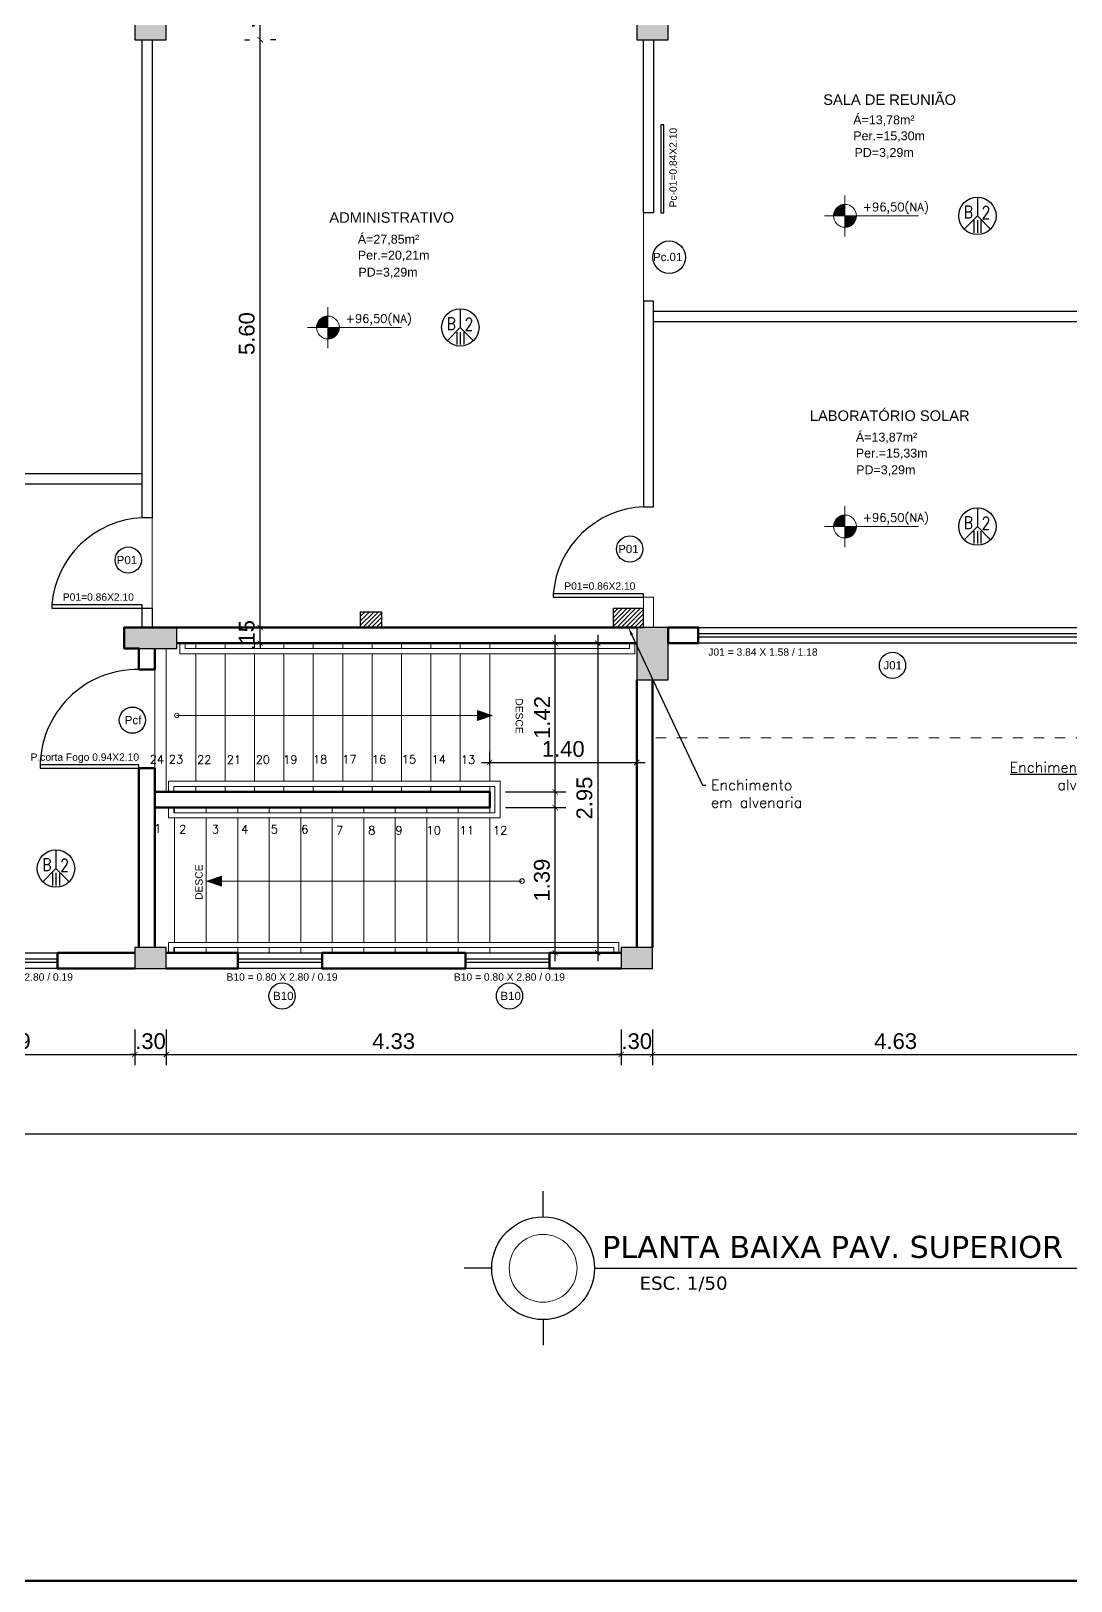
# Model space of a CAD drawing. Header units: metres. Extents: x -15851 to -15710, y 6781 to 6850.
# Drawn here: x -15803.81 to -15793.91, y 6781.3 to 6796.07 of the extents above; entities that cross this region are included whole.
import ezdxf
from ezdxf import colors
from ezdxf.entities.mleader import LeaderData, LeaderLine
from ezdxf.enums import TextEntityAlignment as Align
from ezdxf.math import Vec2, Vec3

# ---------------------------------------------------------------- set-up
doc = ezdxf.new("R2010")
doc.units = ezdxf.units.M
doc.linetypes.add('ACAD_ISO02W100', pattern=[15, 12, -3])
doc.linetypes.add('HIDDEN', pattern=[0.375, 0.25, -0.125])
for name, color, linetype in [('3', 3, 'Continuous'), ('ARCO', 1, 'Continuous'), ('Divisórias de Gesso Acartonado', 42, 'Continuous'), ('ESQUADRIAS', 2, 'Continuous'), ('pilares', 253, 'Continuous'), ('Shafts', 1, 'Continuous'), ('TEXTO', 7, 'Continuous'), ('Texto Esquadrias', 7, 'Continuous'), ('Texto Perimetro e Pé Direito', 7, 'Continuous'), ('TXT', 2, 'Continuous')]:
    doc.layers.add(name, color=color, linetype=linetype)
doc.layers.add('borda', color=220, linetype='Continuous', lineweight=9, plot=False)
for name, color, linetype, lineweight in [('cota', 18, 'Continuous', 9), ('linha', 1, 'Continuous', 9), ('Linha 1', 1, 'Continuous', 13), ('Linha 2', 2, 'Continuous', 20), ('linha2', 2, 'Continuous', 20), ('parede', 8, 'Continuous', 80), ('parede-0', 1, 'Continuous', 30), ('PISO', 8, 'Continuous', 13), ('projeção', 25, 'ACAD_ISO02W100', 9)]:
    doc.layers.add(name, color=color, linetype=linetype, lineweight=lineweight)
doc.layers.get('borda').off()
doc.styles.add('AMBI', font='arial.ttf')
doc.styles.add('arial', font='arial.ttf')
doc.styles.add('romans', font='romans.shx')
doc.styles.add('STYLE1', font='romans.shx')
doc.styles.add('VERDANA', font='verdana.ttf')
doc.dimstyles.new('1-50', dxfattribs={"dimtxt": 0.15, "dimasz": 0.05, "dimexe": 0.1, "dimexo": 0.15, "dimgap": 0.05, "dimtad": 1, "dimzin": 4, "dimdsep": 46, "dimtxsty": 'arial', "dimblk": 'ARCHTICK', "dimcen": 0, "dimdle": 0.08, "dimclrd": 256, "dimclre": 256, "dimclrt": 256, "dimadec": 1, "dimazin": 0, "dimtfac": 1, "dimtix": 1, "dimtmove": 0, "dimatfit": 0, "dimldrblk": 'ARCHTICK', "dimfxl": 1, "dimtolj": 1, "dimarcsym": 0})
pattern_1 = [(45, (0, 0), (-0.021213203436, 0.021213203436), [])]

# ---------------------------------------------------------------- blocks, each defined once
blk = doc.blocks.new('Seta')
at = {"layer": 'linha'}
h = blk.add_hatch(color=256, dxfattribs=at)
h.dxf.hatch_style = 1
h.paths.add_polyline_path([(-16288.749, 6858.086), (-16288.889, 6858.039), (-16288.749, 6858.039)])
h.paths.add_polyline_path([(-16288.749, 6858.039), (-16288.889, 6858.039), (-16288.749, 6857.992)])
blk.add_line((-16285.888, 6858.039), (-16288.889, 6858.039), dxfattribs=at)
blk.add_lwpolyline([(-16288.749, 6857.992), (-16288.889, 6858.039), (-16288.749, 6858.086)], close=True, dxfattribs=at)
blk.add_circle((-16285.888, 6858.039), 0.0216, dxfattribs=at)
blk = doc.blocks.new('A$C676863C5')
at = {"layer": 'TXT'}
for p, q in [((0, 23.9), (0, 1.6)), ((0, 1.6), (-15.8, -14.3)), ((0, 1.6), (15.8, -14.3))]:
    blk.add_line(p, q, dxfattribs=at)
blk.add_circle((0, 1.6), 22.4, dxfattribs=at)
blk = doc.blocks.new('Adc_nivelpl')
h = blk.add_hatch()
h.set_pattern_fill('_U', color=256, scale=0.005, angle=45, style=0, double=1)
h.set_pattern_definition([(45, (-5.8772514, -3.5161936), (-0.003535534, 0.003535534), []), (135, (-5.8772514, -3.5161936), (-0.003535534, -0.003535534), [])])
h.paths.add_polyline_path([(0.195, -0.087, 0.414214), (0.087, -0.195), (0.195, -0.195)])
h.paths.add_polyline_path([(0.195, -0.195), (0.195, -0.304, 0.414214), (0.304, -0.195)])
for p, q in [((0.195, 0), (0.195, -0.391)), ((0.896, -0.195), (0, -0.195))]:
    blk.add_line(p, q)
blk.add_circle((0.195, -0.195), 0.109)
at = {"flags": 8}
blk.add_attdef('NIVEL', (0.364, -0.15), '', height=0.1, dxfattribs=at)
blk = doc.blocks.new('_ArchTick')
at = {"color": 0, "linetype": 'ByBlock', "const_width": 0.15}
blk.add_lwpolyline([(-0.5, -0.5), (0.5, 0.5)], dxfattribs=at)
blk = doc.blocks.new('*D77')
at = {"layer": 'cota', "lineweight": -2, "transparency": 16777216}
for p, q in [((-15805.217, 6786.558), (-15805.217, 6786.218)), ((-15802.827, 6786.558), (-15802.827, 6786.218)), ((-15805.297, 6786.318), (-15802.747, 6786.318))]:
    blk.add_line(p, q, dxfattribs=at)
at = {"layer": 'Defpoints', "color": 0, "transparency": 16777216}
for p in [(-15805.217, 6786.708), (-15802.827, 6786.708), (-15802.827, 6786.318)]:
    blk.add_point(p, dxfattribs=at)
at = {"layer": 'cota', "lineweight": -2, "transparency": 16777216, "xscale": 0.05, "yscale": 0.05, "zscale": 0.05, "rotation": 180}
blk.add_blockref('_ArchTick', (-15805.217, 6786.318), dxfattribs=at)
at = {"layer": 'cota', "lineweight": -2, "transparency": 16777216, "xscale": 0.05, "yscale": 0.05, "zscale": 0.05}
blk.add_blockref('_ArchTick', (-15802.827, 6786.318), dxfattribs=at)
at = {"layer": 'cota', "transparency": 16777216, "insert": (-15804.022, 6786.445), "char_height": 0.15, "attachment_point": 5, "style": 'arial'}
blk.add_mtext('\\A1;2.39', dxfattribs=at)
blk = doc.blocks.new('*D78')
at = {"layer": 'cota', "lineweight": -2, "transparency": 16777216}
for p, q in [((-15802.827, 6786.558), (-15802.827, 6786.218)), ((-15802.527, 6786.558), (-15802.527, 6786.218)), ((-15802.827, 6786.318), (-15802.877, 6786.318)), ((-15802.827, 6786.318), (-15802.527, 6786.318)), ((-15802.527, 6786.318), (-15802.477, 6786.318))]:
    blk.add_line(p, q, dxfattribs=at)
at = {"layer": 'Defpoints', "color": 0, "transparency": 16777216}
for p in [(-15802.827, 6786.708), (-15802.527, 6786.708), (-15802.527, 6786.318)]:
    blk.add_point(p, dxfattribs=at)
at = {"layer": 'cota', "lineweight": -2, "transparency": 16777216, "xscale": 0.05, "yscale": 0.05, "zscale": 0.05}
blk.add_blockref('_ArchTick', (-15802.827, 6786.318), dxfattribs=at)
at = {"layer": 'cota', "lineweight": -2, "transparency": 16777216, "xscale": 0.05, "yscale": 0.05, "zscale": 0.05, "rotation": 180}
blk.add_blockref('_ArchTick', (-15802.527, 6786.318), dxfattribs=at)
at = {"layer": 'cota', "transparency": 16777216, "insert": (-15802.677, 6786.445), "char_height": 0.15, "attachment_point": 5, "style": 'arial'}
blk.add_mtext('\\A1;.30', dxfattribs=at)
blk = doc.blocks.new('*D79')
at = {"layer": 'cota', "lineweight": -2, "transparency": 16777216}
for p, q in [((-15802.527, 6786.558), (-15802.527, 6786.218)), ((-15798.197, 6786.558), (-15798.197, 6786.218)), ((-15802.607, 6786.318), (-15798.117, 6786.318))]:
    blk.add_line(p, q, dxfattribs=at)
at = {"layer": 'Defpoints', "color": 0, "transparency": 16777216}
for p in [(-15802.527, 6786.708), (-15798.197, 6786.708), (-15798.197, 6786.318)]:
    blk.add_point(p, dxfattribs=at)
at = {"layer": 'cota', "lineweight": -2, "transparency": 16777216, "xscale": 0.05, "yscale": 0.05, "zscale": 0.05, "rotation": 180}
blk.add_blockref('_ArchTick', (-15802.527, 6786.318), dxfattribs=at)
at = {"layer": 'cota', "lineweight": -2, "transparency": 16777216, "xscale": 0.05, "yscale": 0.05, "zscale": 0.05}
blk.add_blockref('_ArchTick', (-15798.197, 6786.318), dxfattribs=at)
at = {"layer": 'cota', "transparency": 16777216, "insert": (-15800.362, 6786.445), "char_height": 0.15, "attachment_point": 5, "style": 'arial'}
blk.add_mtext('\\A1;4.33', dxfattribs=at)
blk = doc.blocks.new('*D80')
at = {"layer": 'cota', "lineweight": -2, "transparency": 16777216}
for p, q in [((-15798.197, 6786.558), (-15798.197, 6786.218)), ((-15797.897, 6786.558), (-15797.897, 6786.218)), ((-15798.197, 6786.318), (-15798.247, 6786.318)), ((-15798.197, 6786.318), (-15797.897, 6786.318)), ((-15797.897, 6786.318), (-15797.847, 6786.318))]:
    blk.add_line(p, q, dxfattribs=at)
at = {"layer": 'Defpoints', "color": 0, "transparency": 16777216}
for p in [(-15798.197, 6786.708), (-15797.897, 6786.708), (-15797.897, 6786.318)]:
    blk.add_point(p, dxfattribs=at)
at = {"layer": 'cota', "lineweight": -2, "transparency": 16777216, "xscale": 0.05, "yscale": 0.05, "zscale": 0.05}
blk.add_blockref('_ArchTick', (-15798.197, 6786.318), dxfattribs=at)
at = {"layer": 'cota', "lineweight": -2, "transparency": 16777216, "xscale": 0.05, "yscale": 0.05, "zscale": 0.05, "rotation": 180}
blk.add_blockref('_ArchTick', (-15797.897, 6786.318), dxfattribs=at)
at = {"layer": 'cota', "transparency": 16777216, "insert": (-15798.047, 6786.445), "char_height": 0.15, "attachment_point": 5, "style": 'arial'}
blk.add_mtext('\\A1;.30', dxfattribs=at)
blk = doc.blocks.new('*D81')
at = {"layer": 'cota', "lineweight": -2, "transparency": 16777216}
for p, q in [((-15797.897, 6786.558), (-15797.897, 6786.218)), ((-15793.267, 6786.558), (-15793.267, 6786.218)), ((-15797.977, 6786.318), (-15793.187, 6786.318))]:
    blk.add_line(p, q, dxfattribs=at)
at = {"layer": 'Defpoints', "color": 0, "transparency": 16777216}
for p in [(-15797.897, 6786.708), (-15793.267, 6786.708), (-15793.267, 6786.318)]:
    blk.add_point(p, dxfattribs=at)
at = {"layer": 'cota', "lineweight": -2, "transparency": 16777216, "xscale": 0.05, "yscale": 0.05, "zscale": 0.05, "rotation": 180}
blk.add_blockref('_ArchTick', (-15797.897, 6786.318), dxfattribs=at)
at = {"layer": 'cota', "lineweight": -2, "transparency": 16777216, "xscale": 0.05, "yscale": 0.05, "zscale": 0.05}
blk.add_blockref('_ArchTick', (-15793.267, 6786.318), dxfattribs=at)
at = {"layer": 'cota', "transparency": 16777216, "insert": (-15795.582, 6786.445), "char_height": 0.15, "attachment_point": 5, "style": 'arial'}
blk.add_mtext('\\A1;4.63', dxfattribs=at)
blk = doc.blocks.new('*D83')
at = {"layer": 'cota', "lineweight": -2, "transparency": 16777216}
for p, q in [((-15817.167, 6786.558), (-15817.167, 6785.463)), ((-15792.967, 6786.558), (-15792.967, 6785.463)), ((-15817.247, 6785.563), (-15792.887, 6785.563))]:
    blk.add_line(p, q, dxfattribs=at)
at = {"layer": 'Defpoints', "color": 0, "transparency": 16777216}
for p in [(-15817.167, 6786.708), (-15792.967, 6786.708), (-15792.967, 6785.563)]:
    blk.add_point(p, dxfattribs=at)
at = {"layer": 'cota', "lineweight": -2, "transparency": 16777216, "xscale": 0.05, "yscale": 0.05, "zscale": 0.05, "rotation": 180}
blk.add_blockref('_ArchTick', (-15817.167, 6785.563), dxfattribs=at)
at = {"layer": 'cota', "lineweight": -2, "transparency": 16777216, "xscale": 0.05, "yscale": 0.05, "zscale": 0.05}
blk.add_blockref('_ArchTick', (-15792.967, 6785.563), dxfattribs=at)
at = {"layer": 'cota', "transparency": 16777216, "insert": (-15805.067, 6785.689), "char_height": 0.15, "attachment_point": 5, "style": 'arial'}
blk.add_mtext('\\A1;24.20', dxfattribs=at)
blk = doc.blocks.new('*D113')
at = {"layer": 'cota', "lineweight": -2, "transparency": 16777216}
for p, q in [((-15798.824, 6787.207), (-15798.824, 6788.752)), ((-15799.297, 6788.672), (-15798.724, 6788.672)), ((-15798.974, 6787.287), (-15798.924, 6787.287))]:
    blk.add_line(p, q, dxfattribs=at)
at = {"layer": 'Defpoints', "color": 0, "transparency": 16777216}
for p in [(-15799.447, 6788.672), (-15798.824, 6788.672), (-15798.824, 6787.287)]:
    blk.add_point(p, dxfattribs=at)
at = {"layer": 'cota', "lineweight": -2, "transparency": 16777216, "xscale": 0.05, "yscale": 0.05, "zscale": 0.05}
for p, rotation in [((-15798.824, 6788.672), 90), ((-15798.824, 6787.287), 270)]:
    blk.add_blockref('_ArchTick', p, dxfattribs=dict(at, rotation=rotation))
at = {"layer": 'cota', "transparency": 16777216, "insert": (-15798.95, 6787.98), "char_height": 0.15, "attachment_point": 5, "rotation": 90, "style": 'arial'}
blk.add_mtext('\\A1;1.39', dxfattribs=at)
blk = doc.blocks.new('*D114')
at = {"layer": 'cota', "lineweight": -2, "transparency": 16777216}
for p, q in [((-15798.974, 6790.237), (-15798.924, 6790.237)), ((-15798.824, 6788.742), (-15798.824, 6790.317)), ((-15799.297, 6788.822), (-15798.724, 6788.822))]:
    blk.add_line(p, q, dxfattribs=at)
at = {"layer": 'Defpoints', "color": 0, "transparency": 16777216}
for p in [(-15798.824, 6790.237), (-15798.824, 6790.237), (-15799.447, 6788.822)]:
    blk.add_point(p, dxfattribs=at)
at = {"layer": 'cota', "lineweight": -2, "transparency": 16777216, "xscale": 0.05, "yscale": 0.05, "zscale": 0.05}
for p, rotation in [((-15798.824, 6790.237), 90), ((-15798.824, 6788.822), 270)]:
    blk.add_blockref('_ArchTick', p, dxfattribs=dict(at, rotation=rotation))
at = {"layer": 'cota', "transparency": 16777216, "insert": (-15798.949, 6789.53), "char_height": 0.15, "attachment_point": 5, "rotation": 90, "style": 'arial'}
blk.add_mtext('\\A1;1.42', dxfattribs=at)
blk = doc.blocks.new('*D111')
at = {"layer": 'cota', "lineweight": -2, "transparency": 16777216}
for p, q in [((-15798.441, 6790.237), (-15798.519, 6790.237)), ((-15798.419, 6790.317), (-15798.419, 6787.207)), ((-15798.441, 6787.287), (-15798.519, 6787.287))]:
    blk.add_line(p, q, dxfattribs=at)
at = {"layer": 'Defpoints', "color": 0, "transparency": 16777216}
for p in [(-15798.291, 6790.237), (-15798.419, 6787.287), (-15798.291, 6787.287)]:
    blk.add_point(p, dxfattribs=at)
at = {"layer": 'cota', "lineweight": -2, "transparency": 16777216, "xscale": 0.05, "yscale": 0.05, "zscale": 0.05}
for p, rotation in [((-15798.419, 6790.237), 90), ((-15798.419, 6787.287), 270)]:
    blk.add_blockref('_ArchTick', p, dxfattribs=dict(at, rotation=rotation))
at = {"layer": 'cota', "transparency": 16777216, "insert": (-15798.545, 6788.762), "char_height": 0.15, "attachment_point": 5, "rotation": 90, "style": 'arial'}
blk.add_mtext('\\A1;2.95', dxfattribs=at)
blk = doc.blocks.new('*D112')
at = {"layer": 'cota', "lineweight": -2, "transparency": 16777216}
for p, q in [((-15798.441, 6790.237), (-15798.519, 6790.237)), ((-15798.419, 6790.317), (-15798.419, 6787.207)), ((-15798.441, 6787.287), (-15798.519, 6787.287))]:
    blk.add_line(p, q, dxfattribs=at)
at = {"layer": 'Defpoints', "color": 0, "transparency": 16777216}
for p in [(-15798.291, 6790.237), (-15798.419, 6787.287), (-15798.291, 6787.287)]:
    blk.add_point(p, dxfattribs=at)
at = {"layer": 'cota', "lineweight": -2, "transparency": 16777216, "xscale": 0.05, "yscale": 0.05, "zscale": 0.05}
for p, rotation in [((-15798.419, 6790.237), 90), ((-15798.419, 6787.287), 270)]:
    blk.add_blockref('_ArchTick', p, dxfattribs=dict(at, rotation=rotation))
at = {"layer": 'cota', "transparency": 16777216, "insert": (-15798.545, 6788.762), "char_height": 0.15, "attachment_point": 5, "rotation": 90, "style": 'arial'}
blk.add_mtext('\\A1;2.95', dxfattribs=at)
blk = doc.blocks.new('*D110')
at = {"layer": 'cota', "lineweight": -2, "transparency": 16777216}
for p, q in [((-15799.447, 6789.072), (-15799.447, 6789.202)), ((-15798.047, 6789.252), (-15798.047, 6789.202)), ((-15799.527, 6789.102), (-15797.967, 6789.102))]:
    blk.add_line(p, q, dxfattribs=at)
at = {"layer": 'Defpoints', "color": 0, "transparency": 16777216}
for p in [(-15798.047, 6789.102), (-15798.047, 6789.102), (-15799.447, 6788.922)]:
    blk.add_point(p, dxfattribs=at)
at = {"layer": 'cota', "lineweight": -2, "transparency": 16777216, "xscale": 0.05, "yscale": 0.05, "zscale": 0.05, "rotation": 180}
blk.add_blockref('_ArchTick', (-15799.447, 6789.102), dxfattribs=at)
at = {"layer": 'cota', "lineweight": -2, "transparency": 16777216, "xscale": 0.05, "yscale": 0.05, "zscale": 0.05}
blk.add_blockref('_ArchTick', (-15798.047, 6789.102), dxfattribs=at)
at = {"layer": 'cota', "transparency": 16777216, "insert": (-15798.747, 6789.229), "char_height": 0.15, "attachment_point": 5, "style": 'arial'}
blk.add_mtext('\\A1;1.40', dxfattribs=at)
blk = doc.blocks.new('*D115')
at = {"layer": 'cota', "lineweight": -2, "transparency": 16777216}
for p, q in [((-15801.633, 6790.387), (-15801.633, 6790.437)), ((-15801.633, 6790.237), (-15801.633, 6790.387)), ((-15801.483, 6790.387), (-15801.533, 6790.387)), ((-15801.783, 6790.237), (-15801.733, 6790.237)), ((-15801.633, 6790.237), (-15801.633, 6790.187))]:
    blk.add_line(p, q, dxfattribs=at)
at = {"layer": 'Defpoints', "color": 0, "transparency": 16777216}
for p in [(-15801.633, 6790.387), (-15801.633, 6790.387), (-15801.633, 6790.237)]:
    blk.add_point(p, dxfattribs=at)
at = {"layer": 'cota', "lineweight": -2, "transparency": 16777216, "xscale": 0.05, "yscale": 0.05, "zscale": 0.05}
for p, rotation in [((-15801.633, 6790.387), 270), ((-15801.633, 6790.237), 90)]:
    blk.add_blockref('_ArchTick', p, dxfattribs=dict(at, rotation=rotation))
at = {"layer": 'cota', "transparency": 16777216, "insert": (-15801.76, 6790.312), "char_height": 0.15, "attachment_point": 5, "rotation": 90, "style": 'arial'}
blk.add_mtext('\\A1;.15', dxfattribs=at)
blk = doc.blocks.new('*D116')
at = {"layer": 'cota', "lineweight": -2, "transparency": 16777216}
for p, q in [((-15801.633, 6790.307), (-15801.633, 6796.067)), ((-15801.483, 6795.987), (-15801.533, 6795.987)), ((-15801.783, 6790.387), (-15801.733, 6790.387))]:
    blk.add_line(p, q, dxfattribs=at)
at = {"layer": 'Defpoints', "color": 0, "transparency": 16777216}
for p in [(-15801.633, 6795.987), (-15801.633, 6795.987), (-15801.633, 6790.387)]:
    blk.add_point(p, dxfattribs=at)
at = {"layer": 'cota', "lineweight": -2, "transparency": 16777216, "xscale": 0.05, "yscale": 0.05, "zscale": 0.05}
for p, rotation in [((-15801.633, 6795.987), 90), ((-15801.633, 6790.387), 270)]:
    blk.add_blockref('_ArchTick', p, dxfattribs=dict(at, rotation=rotation))
at = {"layer": 'cota', "transparency": 16777216, "insert": (-15801.76, 6793.187), "char_height": 0.15, "attachment_point": 5, "rotation": 90, "style": 'arial'}
blk.add_mtext('\\A1;5.60', dxfattribs=at)
blk = doc.blocks.new('*D117')
at = {"layer": 'cota', "lineweight": -2, "transparency": 16777216}
for p, q in [((-15801.633, 6795.907), (-15801.633, 6796.567)), ((-15801.783, 6796.487), (-15801.733, 6796.487)), ((-15801.783, 6795.987), (-15801.733, 6795.987))]:
    blk.add_line(p, q, dxfattribs=at)
at = {"layer": 'Defpoints', "color": 0, "transparency": 16777216}
for p in [(-15801.633, 6796.487), (-15801.633, 6796.487), (-15801.633, 6795.987)]:
    blk.add_point(p, dxfattribs=at)
at = {"layer": 'cota', "lineweight": -2, "transparency": 16777216, "xscale": 0.05, "yscale": 0.05, "zscale": 0.05}
for p, rotation in [((-15801.633, 6796.487), 90), ((-15801.633, 6795.987), 270)]:
    blk.add_blockref('_ArchTick', p, dxfattribs=dict(at, rotation=rotation))
at = {"layer": 'cota', "transparency": 16777216, "insert": (-15801.76, 6796.237), "char_height": 0.15, "attachment_point": 5, "rotation": 90, "style": 'arial'}
blk.add_mtext('\\A1;.50', dxfattribs=at)

msp = doc.modelspace()

# ---------------------------------------------------------------- hatches: boundary and pattern name
at = {"layer": 'pilares'}
h = msp.add_hatch(color=256, dxfattribs=at)
h.paths.add_polyline_path([(-15792.967, 6790.387), (-15793.267, 6790.387), (-15793.267, 6789.887), (-15792.967, 6789.887)])
h.paths.add_polyline_path([(-15792.967, 6796.487), (-15793.267, 6796.487), (-15793.267, 6795.987), (-15792.967, 6795.987)])
h.paths.add_polyline_path([(-15792.967, 6802.717), (-15793.267, 6802.717), (-15793.267, 6802.217), (-15792.967, 6802.217)])
h.paths.add_polyline_path([(-15797.747, 6802.717), (-15798.047, 6802.717), (-15798.047, 6802.217), (-15797.747, 6802.217)])
h.paths.add_polyline_path([(-15797.747, 6796.487), (-15798.047, 6796.487), (-15798.047, 6795.987), (-15797.747, 6795.987)])
h.paths.add_polyline_path([(-15797.747, 6790.387), (-15798.047, 6790.387), (-15798.047, 6789.887), (-15797.747, 6789.887)])
h.paths.add_polyline_path([(-15797.897, 6787.337), (-15798.197, 6787.337), (-15798.197, 6787.137), (-15797.897, 6787.137)])
h.paths.add_polyline_path([(-15802.527, 6787.337), (-15802.827, 6787.337), (-15802.827, 6787.137), (-15802.527, 6787.137)])
h.paths.add_polyline_path([(-15805.217, 6787.337), (-15805.517, 6787.337), (-15805.517, 6787.137), (-15805.217, 6787.137)])
h.paths.add_polyline_path([(-15807.307, 6790.387), (-15807.607, 6790.387), (-15807.607, 6789.887), (-15807.307, 6789.887)])
h.paths.add_polyline_path([(-15812.087, 6790.387), (-15812.387, 6790.387), (-15812.387, 6790.237), (-15812.387, 6789.887), (-15812.087, 6789.887)])
h.paths.add_polyline_path([(-15816.867, 6790.387), (-15817.167, 6790.387), (-15817.167, 6789.887), (-15816.867, 6789.887)])
h.paths.add_polyline_path([(-15816.867, 6796.487), (-15817.167, 6796.487), (-15817.167, 6795.987), (-15816.867, 6795.987)])
h.paths.add_polyline_path([(-15812.087, 6796.487), (-15812.387, 6796.487), (-15812.387, 6795.987), (-15812.087, 6795.987)])
h.paths.add_polyline_path([(-15807.307, 6796.487), (-15807.607, 6796.487), (-15807.607, 6795.987), (-15807.307, 6795.987)])
h.paths.add_polyline_path([(-15802.527, 6796.487), (-15802.827, 6796.487), (-15802.827, 6795.987), (-15802.527, 6795.987)])
h.paths.add_polyline_path([(-15800.077, 6800.737), (-15800.377, 6800.737), (-15800.377, 6800.537), (-15800.077, 6800.537)])
h.paths.add_polyline_path([(-15802.642, 6802.717), (-15802.942, 6802.717), (-15802.942, 6802.217), (-15802.642, 6802.217)])
h.paths.add_polyline_path([(-15804.917, 6800.737), (-15805.217, 6800.737), (-15805.217, 6800.537), (-15804.917, 6800.537)])
h.paths.add_polyline_path([(-15809.757, 6800.737), (-15810.057, 6800.737), (-15810.057, 6800.537), (-15809.757, 6800.537)])
h.paths.add_polyline_path([(-15807.112, 6802.717), (-15807.412, 6802.717), (-15807.412, 6802.217), (-15807.112, 6802.217)])
h.paths.add_polyline_path([(-15812.087, 6802.717), (-15812.387, 6802.717), (-15812.387, 6802.217), (-15812.087, 6802.217)])
h.paths.add_polyline_path([(-15816.867, 6802.717), (-15817.167, 6802.717), (-15817.167, 6802.217), (-15816.867, 6802.217)])
h.paths.add_polyline_path([(-15811.737, 6806.167), (-15812.137, 6806.167), (-15812.137, 6805.967), (-15811.737, 6805.967)])
h.paths.add_polyline_path([(-15807.257, 6806.167), (-15807.657, 6806.167), (-15807.657, 6805.967), (-15807.257, 6805.967)])
h.paths.add_polyline_path([(-15802.477, 6806.167), (-15802.877, 6806.167), (-15802.877, 6805.967), (-15802.477, 6805.967)])
h.paths.add_polyline_path([(-15798.007, 6806.167), (-15798.407, 6806.167), (-15798.407, 6805.967), (-15798.007, 6805.967)])
msp.add_hatch(color=256, dxfattribs=at).paths.add_polyline_path([(-15802.427, 6790.387), (-15802.927, 6790.387), (-15802.927, 6790.187), (-15802.427, 6790.187)])
at = {"layer": 'Shafts'}
h = msp.add_hatch(dxfattribs=at)
h.set_pattern_fill('_USER', color=256, scale=0.03, angle=45, style=0, pattern_type=0)
h.set_pattern_definition(pattern_1)
h.paths.add_polyline_path([(-15800.477, 6790.537), (-15800.677, 6790.537), (-15800.677, 6790.387), (-15800.477, 6790.387)])
h = msp.add_hatch(dxfattribs=at)
h.set_pattern_fill('_USER', color=256, scale=0.03, angle=45, style=0, pattern_type=0)
h.set_pattern_definition(pattern_1)
h.paths.add_polyline_path([(-15797.982, 6790.567), (-15798.272, 6790.567), (-15798.272, 6790.387), (-15798.047, 6790.387), (-15797.982, 6790.387)])

# ---------------------------------------------------------------- linework, layer by layer
at = {"layer": '3'}
for p, q in [((-15798.939, 6784.771), (-15798.939, 6785.016)), ((-15799.428, 6784.282), (-15799.69, 6784.282)), ((-15798.449, 6784.282), (-15793.717, 6784.282)), ((-15798.939, 6783.792), (-15798.939, 6783.548))]:
    msp.add_line(p, q, dxfattribs=at)
msp.add_circle((-15798.939, 6784.282), 0.489, dxfattribs=at)
at = {"layer": 'ARCO'}
for centre, radius, start, end in [((-15797.942, 6790.635), 0.903, 92.5392, 175.4268), ((-15802.717, 6790.53), 0.903, 92.5392, 175.4268), ((-15802.802, 6789.062), 0.925, 89.071, 180.929)]:
    msp.add_arc(centre, radius, start, end, dxfattribs=at)
at = {"layer": 'Divisórias de Gesso Acartonado'}
for points in [[(-15802.662, 6795.987), (-15802.662, 6791.432), (-15802.757, 6791.432), (-15802.757, 6795.987)], [(-15797.887, 6795.987), (-15797.887, 6794.337), (-15797.982, 6794.337), (-15797.982, 6795.987)], [(-15797.887, 6793.302), (-15793.137, 6793.302), (-15793.137, 6793.397), (-15797.887, 6793.397)], [(-15802.757, 6791.852), (-15804.827, 6791.852), (-15804.827, 6791.757), (-15802.757, 6791.757)], [(-15802.757, 6790.387), (-15802.757, 6790.572), (-15802.662, 6790.572), (-15802.662, 6790.387)]]:
    msp.add_lwpolyline(points, dxfattribs=at)
msp.add_lwpolyline([(-15797.982, 6793.497), (-15797.982, 6791.537), (-15797.887, 6791.537), (-15797.887, 6793.497)], close=True, dxfattribs=at)
at = {"layer": 'ESQUADRIAS', "color": 1}
for p, q in [((-15804.364, 6787.287), (-15803.564, 6787.287)), ((-15801.844, 6787.287), (-15801.044, 6787.287)), ((-15799.679, 6787.287), (-15798.879, 6787.287)), ((-15803.564, 6787.137), (-15804.364, 6787.137)), ((-15801.044, 6787.137), (-15801.844, 6787.137)), ((-15798.879, 6787.137), (-15799.679, 6787.137))]:
    msp.add_line(p, q, dxfattribs=at)
at = {"layer": 'ESQUADRIAS'}
for points in [[(-15797.789, 6794.337), (-15797.789, 6795.177), (-15797.819, 6795.177), (-15797.819, 6794.337)], [(-15797.982, 6790.707), (-15798.842, 6790.707), (-15798.842, 6790.677), (-15797.982, 6790.677)], [(-15802.757, 6790.602), (-15803.617, 6790.602), (-15803.617, 6790.572), (-15802.757, 6790.572)], [(-15793.627, 6790.327), (-15797.462, 6790.327), (-15797.462, 6790.297), (-15793.627, 6790.297)], [(-15802.787, 6789.077), (-15803.727, 6789.077), (-15803.727, 6789.047), (-15802.787, 6789.047)]]:
    msp.add_lwpolyline(points, close=True, dxfattribs=at)
at = {"layer": 'ESQUADRIAS', "color": 1}
msp.add_lwpolyline([(-15793.627, 6790.237), (-15797.462, 6790.237), (-15797.462, 6790.387), (-15793.627, 6790.387)], close=True, dxfattribs=at)
at = {"layer": 'ESQUADRIAS', "linetype": 'ByBlock', "ltscale": 0.15}
for points in [[(-15803.564, 6787.227), (-15804.364, 6787.227), (-15804.364, 6787.197), (-15803.564, 6787.197)], [(-15801.044, 6787.227), (-15801.844, 6787.227), (-15801.844, 6787.197), (-15801.044, 6787.197)], [(-15798.879, 6787.227), (-15799.679, 6787.227), (-15799.679, 6787.197), (-15798.879, 6787.197)]]:
    msp.add_lwpolyline(points, close=True, dxfattribs=at)
at = {"layer": 'linha'}
for p, q in [((-15802.247, 6790.187), (-15802.247, 6790.237)), ((-15801.967, 6790.187), (-15801.967, 6790.237)), ((-15801.687, 6790.187), (-15801.687, 6790.237)), ((-15801.407, 6790.187), (-15801.407, 6790.237)), ((-15801.127, 6790.187), (-15801.127, 6790.237)), ((-15800.847, 6790.187), (-15800.847, 6790.237)), ((-15800.847, 6790.187), (-15800.847, 6790.237)), ((-15800.567, 6790.187), (-15800.567, 6790.237)), ((-15800.287, 6790.187), (-15800.287, 6790.237)), ((-15800.007, 6790.187), (-15800.007, 6790.237)), ((-15799.727, 6790.187), (-15799.727, 6790.237)), ((-15799.447, 6790.187), (-15799.447, 6790.237)), ((-15802.527, 6788.822), (-15802.527, 6790.187)), ((-15802.247, 6788.922), (-15802.247, 6790.137)), ((-15801.967, 6788.922), (-15801.967, 6790.137)), ((-15801.687, 6788.922), (-15801.687, 6790.137)), ((-15801.407, 6788.922), (-15801.407, 6790.137)), ((-15801.127, 6788.922), (-15801.127, 6790.137)), ((-15800.847, 6788.922), (-15800.847, 6790.137)), ((-15800.567, 6788.922), (-15800.567, 6790.137)), ((-15800.287, 6788.922), (-15800.287, 6790.137)), ((-15800.007, 6788.922), (-15800.007, 6790.137)), ((-15799.727, 6788.922), (-15799.727, 6790.137)), ((-15799.447, 6788.922), (-15799.447, 6790.137)), ((-15802.247, 6788.822), (-15802.247, 6788.872)), ((-15801.967, 6788.822), (-15801.967, 6788.872)), ((-15801.687, 6788.822), (-15801.687, 6788.872)), ((-15801.407, 6788.822), (-15801.407, 6788.872)), ((-15801.127, 6788.822), (-15801.127, 6788.872)), ((-15800.847, 6788.822), (-15800.847, 6788.872)), ((-15800.567, 6788.822), (-15800.567, 6788.872)), ((-15800.287, 6788.822), (-15800.287, 6788.872)), ((-15800.007, 6788.822), (-15800.007, 6788.872)), ((-15799.727, 6788.822), (-15799.727, 6788.872)), ((-15799.447, 6788.822), (-15799.447, 6788.872)), ((-15802.447, 6788.672), (-15802.447, 6788.622)), ((-15802.147, 6788.672), (-15802.147, 6788.622)), ((-15801.847, 6788.672), (-15801.847, 6788.622)), ((-15801.547, 6788.672), (-15801.547, 6788.622)), ((-15801.247, 6788.672), (-15801.247, 6788.622)), ((-15800.947, 6788.672), (-15800.947, 6788.622)), ((-15800.647, 6788.672), (-15800.647, 6788.622)), ((-15800.347, 6788.672), (-15800.347, 6788.622)), ((-15800.047, 6788.672), (-15800.047, 6788.622)), ((-15799.747, 6788.672), (-15799.747, 6788.622)), ((-15799.447, 6788.672), (-15799.447, 6788.622)), ((-15802.447, 6788.572), (-15802.447, 6787.387)), ((-15802.147, 6788.572), (-15802.147, 6787.387)), ((-15801.847, 6788.572), (-15801.847, 6787.387)), ((-15801.547, 6788.572), (-15801.547, 6787.387)), ((-15801.247, 6788.572), (-15801.247, 6787.387)), ((-15800.947, 6788.572), (-15800.947, 6787.387)), ((-15800.647, 6788.572), (-15800.647, 6787.387)), ((-15800.347, 6788.572), (-15800.347, 6787.387)), ((-15800.047, 6788.572), (-15800.047, 6787.387)), ((-15799.747, 6788.572), (-15799.747, 6787.387)), ((-15799.447, 6788.572), (-15799.447, 6787.387)), ((-15802.447, 6787.337), (-15802.447, 6787.287)), ((-15802.447, 6787.337), (-15802.447, 6787.287)), ((-15802.147, 6787.337), (-15802.147, 6787.287)), ((-15802.147, 6787.337), (-15802.147, 6787.287)), ((-15801.847, 6787.337), (-15801.847, 6787.287)), ((-15801.847, 6787.337), (-15801.847, 6787.287)), ((-15801.547, 6787.337), (-15801.547, 6787.287)), ((-15801.547, 6787.337), (-15801.547, 6787.287)), ((-15801.247, 6787.337), (-15801.247, 6787.287)), ((-15801.247, 6787.337), (-15801.247, 6787.287)), ((-15800.947, 6787.337), (-15800.947, 6787.287)), ((-15800.647, 6787.337), (-15800.647, 6787.287)), ((-15800.347, 6787.337), (-15800.347, 6787.287)), ((-15800.047, 6787.337), (-15800.047, 6787.287)), ((-15799.747, 6787.337), (-15799.747, 6787.287)), ((-15799.447, 6787.337), (-15799.447, 6787.287))]:
    msp.add_line(p, q, dxfattribs=at)
at = {"layer": 'Linha 2'}
msp.add_lwpolyline([(-15797.982, 6790.387), (-15797.982, 6790.677), (-15797.887, 6790.677), (-15797.887, 6790.387)], dxfattribs=at)
msp.add_circle((-15798.939, 6784.282), 0.323, dxfattribs=at)
at = {"layer": 'linha2'}
for points in [[(-15802.397, 6790.237), (-15802.397, 6790.137), (-15799.035, 6790.137)], [(-15802.347, 6790.237), (-15802.347, 6790.187), (-15799.035, 6790.187)], [(-15799.035, 6790.187), (-15798.117, 6790.187), (-15798.117, 6790.237)], [(-15799.035, 6790.137), (-15798.067, 6790.137), (-15798.067, 6790.237)], [(-15802.506, 6788.823), (-15802.506, 6788.922), (-15799.347, 6788.922), (-15799.347, 6788.572), (-15802.506, 6788.572), (-15802.506, 6788.672)], [(-15802.456, 6788.822), (-15802.456, 6788.872), (-15799.397, 6788.872), (-15799.397, 6788.622), (-15802.456, 6788.622), (-15802.456, 6788.672)], [(-15802.506, 6787.287), (-15802.506, 6787.387), (-15799.035, 6787.387)], [(-15802.456, 6787.287), (-15802.456, 6787.337), (-15799.035, 6787.337)], [(-15799.035, 6787.387), (-15798.217, 6787.387), (-15798.217, 6787.287)], [(-15799.035, 6787.337), (-15798.267, 6787.337), (-15798.267, 6787.287)]]:
    msp.add_lwpolyline(points, dxfattribs=at)
at = {"layer": 'parede'}
for p, q in [((-15798.047, 6789.887), (-15798.047, 6787.337)), ((-15797.897, 6789.887), (-15797.897, 6787.337))]:
    msp.add_line(p, q, dxfattribs=at)
at = {"layer": 'parede', "color": 1, "linetype": 'ByBlock'}
msp.add_lwpolyline([(-15833.623, 6781.303), (-15777.531, 6781.303), (-15777.531, 6843.621), (-15833.623, 6843.621)], close=True, dxfattribs=at)
at = {"layer": 'parede'}
for points in [[(-15802.637, 6790.187), (-15802.637, 6789.987), (-15802.787, 6789.987), (-15802.787, 6790.187), (-15802.927, 6790.187), (-15802.927, 6790.387), (-15802.612, 6790.387)], [(-15802.662, 6790.387), (-15798.047, 6790.387)], [(-15798.047, 6790.237), (-15802.427, 6790.237)], [(-15802.787, 6787.337), (-15802.787, 6789.047), (-15802.637, 6789.047), (-15802.637, 6787.337)], [(-15802.827, 6787.287), (-15803.564, 6787.287), (-15803.564, 6787.137), (-15802.827, 6787.137)], [(-15802.527, 6787.137), (-15801.844, 6787.137), (-15801.844, 6787.287), (-15802.527, 6787.287)], [(-15798.197, 6787.287), (-15798.879, 6787.287), (-15798.879, 6787.137), (-15798.197, 6787.137)]]:
    msp.add_lwpolyline(points, dxfattribs=at)
for points in [[(-15797.747, 6790.387), (-15797.462, 6790.387), (-15797.462, 6790.237), (-15797.747, 6790.237)], [(-15802.637, 6788.822), (-15799.447, 6788.822), (-15799.447, 6788.672), (-15802.637, 6788.672)], [(-15799.679, 6787.287), (-15801.044, 6787.287), (-15801.044, 6787.137), (-15799.679, 6787.137)]]:
    msp.add_lwpolyline(points, close=True, dxfattribs=at)
at = {"layer": 'pilares'}
for points in [[(-15802.827, 6795.987), (-15802.527, 6795.987), (-15802.527, 6796.487), (-15802.827, 6796.487)], [(-15798.047, 6795.987), (-15797.747, 6795.987), (-15797.747, 6796.487), (-15798.047, 6796.487)], [(-15802.927, 6790.187), (-15802.427, 6790.187), (-15802.427, 6790.387), (-15802.927, 6790.387)], [(-15798.047, 6789.887), (-15797.747, 6789.887), (-15797.747, 6790.387), (-15798.047, 6790.387)], [(-15802.827, 6787.137), (-15802.527, 6787.137), (-15802.527, 6787.337), (-15802.827, 6787.337)], [(-15798.197, 6787.137), (-15797.897, 6787.137), (-15797.897, 6787.337), (-15798.197, 6787.337)]]:
    msp.add_lwpolyline(points, close=True, dxfattribs=at)
at = {"layer": 'PISO'}
for p, q in [((-15797.982, 6794.337), (-15797.982, 6793.497)), ((-15802.662, 6791.432), (-15802.662, 6790.572)), ((-15802.637, 6789.987), (-15802.637, 6789.047))]:
    msp.add_line(p, q, dxfattribs=at)
at = {"layer": 'projeção', "linetype": 'HIDDEN', "ltscale": 0.15}
msp.add_lwpolyline([(-15792.967, 6789.887), (-15792.967, 6789.337), (-15797.897, 6789.337)], dxfattribs=at)
at = {"layer": 'Shafts'}
for points in [[(-15800.677, 6790.537), (-15800.477, 6790.537), (-15800.477, 6790.387), (-15800.677, 6790.387)], [(-15798.272, 6790.387), (-15797.982, 6790.387), (-15797.982, 6790.567), (-15798.272, 6790.567)]]:
    msp.add_lwpolyline(points, close=True, dxfattribs=at)
at = {"layer": 'Texto Esquadrias'}
for centre, radius in [((-15797.738, 6793.915), 0.155), ((-15798.114, 6791.134), 0.125), ((-15802.889, 6791.029), 0.125), ((-15795.612, 6790.026), 0.125), ((-15802.849, 6789.504), 0.125), ((-15801.424, 6786.876), 0.125), ((-15799.259, 6786.876), 0.125)]:
    msp.add_circle(centre, radius, dxfattribs=at)

# ---------------------------------------------------------------- block references
at = {"layer": 'borda', "ltscale": 0.2, "xscale": 0.007948720341326031, "yscale": 0.007948720341326031, "zscale": 0.007948720341326031}
for p in [(-15794.804, 6794.296), (-15799.727, 6793.233), (-15794.804, 6791.336), (-15803.577, 6788.078)]:
    msp.add_blockref('A$C676863C5', p, dxfattribs=at)
at = {"layer": 'linha'}
ref = msp.add_blockref('Adc_nivelpl', (-15796.26, 6794.504), dxfattribs=at)
ref.add_attrib('NIVEL', '+96,50(NA)', (-15795.896, 6794.354), dxfattribs={"layer": 'TEXTO', "height": 0.08, "style": 'romans', "flags": 8})
ref = msp.add_blockref('Adc_nivelpl', (-15801.183, 6793.44), dxfattribs=at)
ref.add_attrib('NIVEL', '+96,50(NA)', (-15800.819, 6793.29), dxfattribs={"layer": 'TEXTO', "height": 0.08, "style": 'romans', "flags": 8})
ref = msp.add_blockref('Adc_nivelpl', (-15796.26, 6791.544), dxfattribs=at)
ref.add_attrib('NIVEL', '+96,50(NA)', (-15795.896, 6791.394), dxfattribs={"layer": 'TEXTO', "height": 0.08, "style": 'romans', "flags": 8})
at = {"layer": 'parede-0', "color": 2, "rotation": 180}
msp.add_blockref('Seta', (-32088.314, 13647.588), dxfattribs=at)
at = {"layer": 'parede-0'}
msp.add_blockref('Seta', (486.748, -70.068), dxfattribs=at)

# ---------------------------------------------------------------- texts
at = {"layer": 'cota', "insert": (-15799.202, 6789.375), "char_height": 0.07, "width": 0.27918, "attachment_point": 9, "rotation": 270, "style": 'AMBI'}
msp.add_mtext('DESCE', dxfattribs=at)
at = {"layer": 'TEXTO'}
for s, height, style, p in [('SALA DE REUNIÃO', 0.1, 'AMBI', (-15796.272, 6795.366)), ('Á=13,78m²', 0.085, 'AMBI', (-15795.986, 6795.181)), ('ADMINISTRATIVO', 0.1, 'AMBI', (-15800.974, 6794.243)), ('Á=27,85m²', 0.085, 'AMBI', (-15800.703, 6794.044)), ('LABORATÓRIO SOLAR', 0.1, 'AMBI', (-15796.399, 6792.355)), ('Á=13,87m²', 0.085, 'AMBI', (-15795.961, 6792.158)), ('24', 0.08, 'romans', (-15802.685, 6789.091)), ('23', 0.08, 'romans', (-15802.503, 6789.091)), ('22', 0.08, 'romans', (-15802.234, 6789.088)), ('21', 0.08, 'romans', (-15801.952, 6789.088)), ('20', 0.08, 'romans', (-15801.676, 6789.088)), ('19', 0.08, 'romans', (-15801.415, 6789.088)), ('18', 0.08, 'romans', (-15801.13, 6789.09)), ('17', 0.08, 'romans', (-15800.851, 6789.091)), ('16', 0.08, 'romans', (-15800.57, 6789.09)), ('15', 0.08, 'romans', (-15800.285, 6789.091)), ('14', 0.08, 'romans', (-15800.001, 6789.09)), ('13', 0.08, 'romans', (-15799.722, 6789.088)), ('1', 0.08, 'romans', (-15802.643, 6788.432)), ('2', 0.08, 'romans', (-15802.404, 6788.425)), ('3', 0.08, 'romans', (-15802.093, 6788.425)), ('4', 0.08, 'romans', (-15801.815, 6788.425)), ('5', 0.08, 'romans', (-15801.532, 6788.425)), ('6', 0.08, 'romans', (-15801.242, 6788.425)), ('7', 0.08, 'romans', (-15800.911, 6788.414)), ('8', 0.08, 'romans', (-15800.604, 6788.414)), ('9', 0.08, 'romans', (-15800.346, 6788.414)), ('10', 0.08, 'romans', (-15800.05, 6788.414)), ('11', 0.08, 'romans', (-15799.733, 6788.414)), ('12', 0.08, 'romans', (-15799.416, 6788.414))]:
    msp.add_text(s, height=height, dxfattribs=dict(at, style=style)).set_placement(p)
at = {"layer": 'TEXTO', "linetype": 'Continuous', "style": 'VERDANA'}
for s, height, p in [('PLANTA BAIXA PAV. SUPERIOR', 0.21, (-15798.377, 6784.381)), ('ESC. 1/50', 0.126, (-15798.02, 6784.077))]:
    msp.add_text(s, height=height, dxfattribs=at).set_placement(p)
at = {"layer": 'Texto Esquadrias', "char_height": 0.07, "rotation": 90, "style": 'AMBI'}
for s, insert, width, attachment_point in [('Pc-01=0.84X2.10', (-15797.736, 6794.389), 0.77381, 1), ('DESCE', (-15802.18, 6788.129), 0.27918, 9)]:
    msp.add_mtext(s, dxfattribs=dict(at, insert=insert, width=width, attachment_point=attachment_point))
at = {"layer": 'Texto Esquadrias', "style": 'AMBI'}
for s, insert, char_height, width, attachment_point in [('Pc.01', (-15797.613, 6793.956), 0.0783, 1.16629, 3), ('P01', (-15798.029, 6791.174), 0.0783, 1.16629, 3), ('P01', (-15802.804, 6791.069), 0.0783, 1.16629, 3), ('P01=0.86X2.10', (-15798.737, 6790.817), 0.07, 0.69701, 1), ('P01=0.86X2.10', (-15803.512, 6790.712), 0.07, 0.69701, 1), ('{\\fArial|b0|i0|c0|p34;J01 = 3.84 X 1.58 / 1.18}', (-15797.366, 6790.188), 0.07, 1.04228, 1), ('J01', (-15795.698, 6790.066), 0.0783, 1.16629, 1), ('Pcf', (-15802.764, 6789.544), 0.0783, 1.16629, 3), ('P.corta Fogo 0.94X2.10', (-15803.819, 6789.187), 0.07, 1.06591, 1), ('B10 = 0.80 X 2.80 / 0.19', (-15804.473, 6787.021), 0.07, 1.10063, 7), ('B10 = 0.80 X 2.80 / 0.19', (-15801.953, 6787.021), 0.07, 1.10063, 7), ('B10 = 0.80 X 2.80 / 0.19', (-15799.788, 6787.021), 0.07, 1.10063, 7), ('B10', (-15801.51, 6786.916), 0.0783, 0.19339, 1), ('B10', (-15799.345, 6786.916), 0.0783, 0.19339, 1)]:
    msp.add_mtext(s, dxfattribs=dict(at, insert=insert, char_height=char_height, width=width, attachment_point=attachment_point))
at = {"layer": 'Texto Perimetro e Pé Direito', "style": 'AMBI'}
for s, p in [('Per.=15,30m', (-15795.986, 6795.029)), ('PD=3,29m', (-15795.974, 6794.87)), ('Per.=20,21m', (-15800.703, 6793.892)), ('PD=3,29m', (-15800.698, 6793.73)), ('Per.=15,33m', (-15795.961, 6792.006)), ('PD=3,29m', (-15795.958, 6791.847))]:
    msp.add_text(s, height=0.085, dxfattribs=at).set_placement(p)
at = {"layer": 'TXT', "style": 'STYLE1', "width": 0.8}
for s, height, p in [('B', 0.119, (-15794.891, 6794.286)), ('2', 0.119, (-15794.722, 6794.281)), ('III', 0.1192, (-15794.804, 6794.147)), ('B', 0.119, (-15799.814, 6793.222)), ('2', 0.119, (-15799.645, 6793.218)), ('III', 0.1192, (-15799.727, 6793.083)), ('B', 0.119, (-15794.891, 6791.326)), ('2', 0.119, (-15794.722, 6791.321)), ('III', 0.1192, (-15794.804, 6791.187)), ('B', 0.119, (-15803.664, 6788.068)), ('2', 0.119, (-15803.495, 6788.063)), ('III', 0.1192, (-15803.577, 6787.929))]:
    msp.add_text(s, height=height, rotation=360, dxfattribs=at).set_placement(p, align=Align.CENTER)

# ---------------------------------------------------------------- dimensions: what is measured, and where the dimension line sits
at = {"layer": 'cota'}
for base, p1, p2, picture, middle in [((-15801.633, 6796.487), (-15801.633, 6795.987), (-15801.633, 6796.487), '*D117', (-15801.76, 6796.237)), ((-15801.633, 6795.987), (-15801.633, 6790.387), (-15801.633, 6795.987), '*D116', (-15801.76, 6793.187)), ((-15801.633, 6790.387), (-15801.633, 6790.237), (-15801.633, 6790.387), '*D115', (-15801.76, 6790.312)), ((-15798.823784523, 6790.237479817), (-15799.446577805, 6788.822479817), (-15798.823784523, 6790.237479817), '*D114', (-15798.949091481, 6789.529979817)), ((-15798.419, 6787.287), (-15798.291, 6790.237), (-15798.291, 6787.287), '*D111', (-15798.545, 6788.762)), ((-15798.419, 6787.287), (-15798.291, 6790.237), (-15798.291, 6787.287), '*D112', (-15798.545, 6788.762)), ((-15798.823784523, 6788.672479817), (-15798.823784523, 6787.287479817), (-15799.446577805, 6788.672479817), '*D113', (-15798.950421631, 6787.979979817))]:
    dim = msp.add_linear_dim(base=base, p1=p1, p2=p2, angle=90, dimstyle='1-50', dxfattribs=at)
    dim.commit()
    dim.dimension.update_dxf_attribs({"geometry": picture, "text_midpoint": middle})
for base, p1, p2, picture, middle in [((-15798.047, 6789.102), (-15799.447, 6788.922), (-15798.047, 6789.102), '*D110', (-15798.747, 6789.229)), ((-15792.967, 6785.563), (-15817.167, 6786.708), (-15792.967, 6786.708), '*D83', (-15805.067, 6785.689)), ((-15802.827, 6786.318), (-15805.217, 6786.708), (-15802.827, 6786.708), '*D77', (-15804.022, 6786.445)), ((-15802.527, 6786.318), (-15802.827, 6786.708), (-15802.527, 6786.708), '*D78', (-15802.677, 6786.445)), ((-15798.197, 6786.318), (-15802.527, 6786.708), (-15798.197, 6786.708), '*D79', (-15800.362, 6786.445)), ((-15797.897, 6786.318), (-15798.197, 6786.708), (-15797.897, 6786.708), '*D80', (-15798.047, 6786.445)), ((-15793.267, 6786.318), (-15797.897, 6786.708), (-15793.267, 6786.708), '*D81', (-15795.582, 6786.445))]:
    dim = msp.add_linear_dim(base=base, p1=p1, p2=p2, dimstyle='1-50', dxfattribs=at)
    dim.commit()
    dim.dimension.update_dxf_attribs({"geometry": picture, "text_midpoint": middle})

# ---------------------------------------------------------------- leaders
at = {"layer": 'Linha 1'}
ml = msp.add_multileader_mtext('Standard', dxfattribs=at)
ml.set_content('Enchimento \\Pem alvenaria', color=2, style='romans')
ml.set_leader_properties(color=1)
ml.build(insert=Vec2(0, 0))
ml.multileader.update_dxf_attribs({"text_right_attachment_type": 6, "dogleg_length": 3, "arrow_head_size": 0.08})
ctx = ml.context
ctx.base_point, ctx.char_height, ctx.arrow_head_size, ctx.landing_gap_size, ctx.plane_origin = Vec3(-15797.391, 6788.886), 0.1, 0.08, 0.05, Vec3(-15798.177, 6790.387)
ctx.right_attachment = 6
notes = []
notes.append((ctx, [(0, (1, 1, 0), (-15797.421, 6788.886), (1, 0), 0.03, [(0, [(-15798.127, 6790.387)], 0, [])])]))
ctx.mtext.insert, ctx.mtext.width, ctx.mtext.flow_direction = Vec3(-15797.341, 6788.936), 2.62727, 5
ml = msp.add_multileader_mtext('Standard', dxfattribs=at)
ml.set_content('Enchimento em \\Palvenaria', color=2, style='romans')
ml.set_leader_properties(color=1)
ml.build(insert=Vec2(0, 0))
ml.multileader.update_dxf_attribs({"text_right_attachment_type": 6, "dogleg_length": 3, "arrow_head_size": 0.08})
ctx = ml.context
ctx.base_point, ctx.char_height, ctx.arrow_head_size, ctx.landing_gap_size, ctx.plane_origin = Vec3(-15794.649, 6789.055), 0.1, 0.08, 0.05, Vec3(-15793.367, 6790.057)
ctx.right_attachment, ctx.text_align_type = 6, 2
notes.append((ctx, [(0, (1, 1, 0), (-15793.367, 6788.985), (-1, 0), 0.03, [(0, [(-15793.367, 6790.387)], 0, [])])]))
ctx.mtext.insert, ctx.mtext.width, ctx.mtext.alignment, ctx.mtext.flow_direction = Vec3(-15793.447, 6789.105), 2.62727, 3, 5
for ctx, leaders in notes:
    for number, flags, end, landing, length, lines in leaders:
        leader = LeaderData()
        leader.index, (leader.has_last_leader_line, leader.has_dogleg_vector, leader.attachment_direction) = number, flags
        leader.last_leader_point, leader.dogleg_vector, leader.dogleg_length = Vec3(end), Vec3(landing), length
        for number, points, colour, breaks in lines:
            line = LeaderLine()
            line.index, line.vertices, line.color, line.breaks = number, Vec3.list(points), colors.encode_raw_color(colour), breaks
            leader.lines.append(line)
        ctx.leaders.append(leader)

doc.saveas('drawing.dxf')
